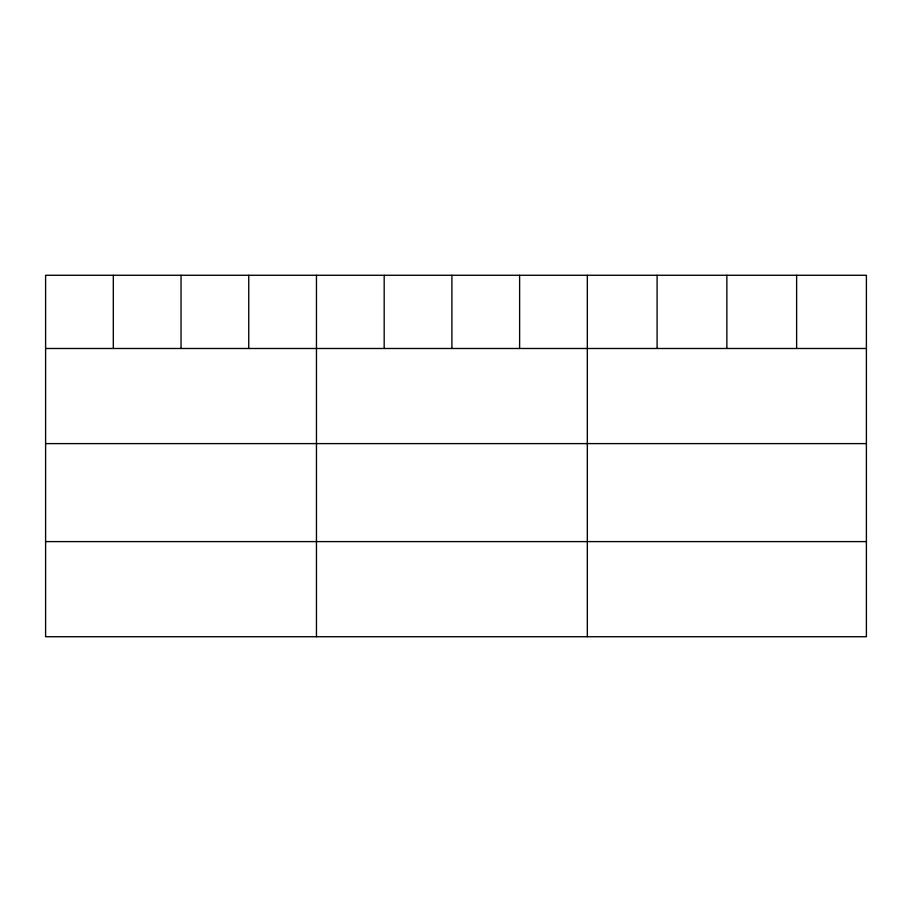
<?xml version="1.0" encoding="UTF-8"?>
<svg xmlns="http://www.w3.org/2000/svg" width="912" height="912" viewBox="0 0 912 912"><rect width="100%" height="100%" fill="white"/><g stroke="black" fill="none" stroke-linecap="round" stroke-linejoin="round"><path stroke-width="1.37" d="M866.4 348.487L866.4 636.724L45.6 636.724L45.6 275.276L866.4 275.276L866.4 348.487L45.6 348.487M45.6 443.608L866.4 443.608M45.6 541.603L866.4 541.603M796.632 275.276L796.632 348.487M726.864 275.276L726.864 348.487M657.096 275.276L657.096 348.487M587.328 275.276L587.328 636.724M519.612 275.276L519.612 348.487M451.896 275.276L451.896 348.487M384.18 275.276L384.18 348.487M316.464 275.276L316.464 636.724M248.748 275.276L248.748 348.487M181.032 275.276L181.032 348.487M113.316 275.276L113.316 348.487"/></g></svg>
